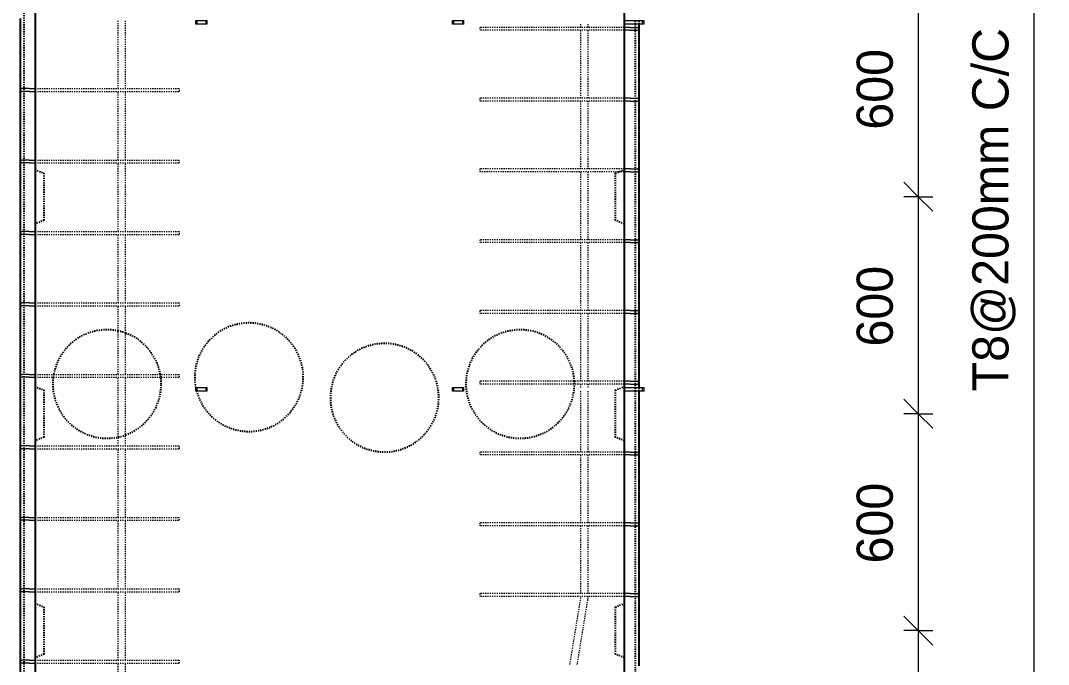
# Model space of a CAD drawing. Header units: millimetres. Extents: x -981 to 10210, y -2138 to 7756.
# Drawn here: x 2609 to 5452, y -116 to 1665 of the extents above; entities that cross this region are included whole.
import ezdxf

# ---------------------------------------------------------------- set-up
doc = ezdxf.new("R2010")
doc.units = ezdxf.units.MM
doc.linetypes.add('Dash', pattern=[6.36, 3.18, -3.18])
for name, color, linetype, lineweight in [('A-ANNO-DIMS', 211, 'Continuous', 9), ('A-ANNO-DIMS-40', 211, 'Continuous', 9), ('A-GENM', 13, 'Continuous', 18), ('A-WALL', 113, 'Continuous', 25), ('A-WALL-HDLN', 110, 'Dash', 25), ('S-RBAR', 171, 'Continuous', 18)]:
    doc.layers.add(name, color=color, linetype=linetype, lineweight=lineweight)
doc.styles.add('Nirmala UI Semilight', font='NirmalaS.ttf', dxfattribs={"height": 100})
doc.dimstyles.new('Arrow_Filled_-_2_5_NI_UI', dxfattribs={"dimscale": 304.8, "dimtxt": 104.736395, "dimasz": 0.262467, "dimexe": 0.131234, "dimexo": 0.0625, "dimgap": 0.131234, "dimtad": 1, "dimdec": 4, "dimzin": 0, "dimdsep": 46, "dimtxsty": 'Nirmala UI Semilight', "dimblk1": 'OBLIQUE', "dimblk2": 'OBLIQUE', "dimsah": 1, "dimcen": 0.09, "dimazin": 0, "dimtfac": 1, "dimtdec": 4, "dimtix": 1, "dimtmove": 0, "dimatfit": 3, "dimfxl": 0.131234, "dimfxlon": 1, "dimtvp": 1, "dimtolj": 1, "dimtzin": 0, "dimarcsym": 2})

# ---------------------------------------------------------------- blocks, each defined once
blk = doc.blocks.new('RR spread anchor face based - RR-SA-2_5-150-1726819-Elevation Front')
at = {"layer": 'A-GENM'}
for p, q in [((3093.8, 3140), (3096.3, 3140)), ((3093.8, 3130), (3093.8, 3140)), ((3096.3, 3130), (3093.8, 3130)), ((3096.3, 3140), (3121.3, 3140)), ((3096.3, 3140), (3096.3, 3130)), ((3121.3, 3130), (3096.3, 3130)), ((3121.3, 3140), (3123.8, 3140)), ((3121.3, 3140), (3121.3, 3130)), ((3123.8, 3130), (3121.3, 3130)), ((3123.8, 3140), (3123.8, 3130))]:
    blk.add_line(p, q, dxfattribs=at)
blk = doc.blocks.new('RR spread anchor face based - RR-SA-3_0-200-1726827-Elevation Front')
at = {"layer": 'A-GENM'}
for p, q in [((4278.8, 3140), (4328.8, 3140)), ((4328.8, 3130), (4278.8, 3130)), ((4328.8, 3140), (4333.8, 3140)), ((4328.8, 3130), (4328.8, 3140)), ((4333.8, 3130), (4328.8, 3130)), ((4333.8, 3130), (4333.8, 3140))]:
    blk.add_line(p, q, dxfattribs=at)
blk = doc.blocks.new('DIMBLOCK31-Elevation Front')
at = {"layer": 'A-ANNO-DIMS-40'}
for p, q in [((5411.8, 3600), (5371.8, 3640)), ((5411.8, 3600), (5371.8, 3600)), ((5411.8, 3600), (5411.8, -1295)), ((5411.8, 3600), (5451.8, 3560)), ((5411.8, 3600), (5451.8, 3600)), ((5411.8, -1295), (5371.8, -1255)), ((5411.8, -1295), (5371.8, -1295)), ((5411.8, -1295), (5451.8, -1335)), ((5411.8, -1295), (5451.8, -1295))]:
    blk.add_line(p, q, dxfattribs=at)
at = {"layer": 'A-ANNO-DIMS-40', "color": 0, "insert": (5241.3, 639.3), "char_height": 100, "width": 1231.7, "attachment_point": 1, "rotation": 90, "line_spacing_factor": 1.142579, "style": 'Nirmala UI Semilight'}
blk.add_mtext('T8@200mm C/C', dxfattribs=at)
blk = doc.blocks.new('_Oblique')
at = {"color": 0, "linetype": 'ByBlock', "lineweight": -2}
blk.add_line((-0.5, -0.5), (0.5, 0.5), dxfattribs=at)
blk = doc.blocks.new('DIMBLOCK37-Elevation Front')
at = {"layer": 'A-ANNO-DIMS-40'}
for p, q in [((5091.8, 1777.5), (5051.8, 1817.5)), ((5091.8, 1777.5), (5051.8, 1777.5)), ((5091.8, 1777.5), (5091.8, 1177.5)), ((5091.8, 1777.5), (5131.8, 1737.5)), ((5091.8, 1777.5), (5131.8, 1777.5)), ((5091.8, 1177.5), (5051.8, 1217.5)), ((5091.8, 1177.5), (5051.8, 1177.5)), ((5091.8, 1177.5), (5131.8, 1137.5)), ((5091.8, 1177.5), (5131.8, 1177.5))]:
    blk.add_line(p, q, dxfattribs=at)
at = {"layer": 'A-ANNO-DIMS-40', "color": 0, "insert": (4921.3, 1363.2), "char_height": 100, "width": 274.219, "attachment_point": 1, "rotation": 90, "line_spacing_factor": 1.142579, "style": 'Nirmala UI Semilight'}
blk.add_mtext('600', dxfattribs=at)
blk = doc.blocks.new('DIMBLOCK38-Elevation Front')
at = {"layer": 'A-ANNO-DIMS-40'}
for p, q in [((5091.8, 1177.5), (5051.8, 1217.5)), ((5091.8, 1177.5), (5051.8, 1177.5)), ((5091.8, 1177.5), (5091.8, 577.5)), ((5091.8, 1177.5), (5131.8, 1137.5)), ((5091.8, 1177.5), (5131.8, 1177.5)), ((5091.8, 577.5), (5051.8, 617.5)), ((5091.8, 577.5), (5051.8, 577.5)), ((5091.8, 577.5), (5131.8, 537.5)), ((5091.8, 577.5), (5131.8, 577.5))]:
    blk.add_line(p, q, dxfattribs=at)
at = {"layer": 'A-ANNO-DIMS-40', "color": 0, "insert": (4921.3, 763.2), "char_height": 100, "width": 274.219, "attachment_point": 1, "rotation": 90, "line_spacing_factor": 1.142579, "style": 'Nirmala UI Semilight'}
blk.add_mtext('600', dxfattribs=at)
blk = doc.blocks.new('DIMBLOCK39-Elevation Front')
at = {"layer": 'A-ANNO-DIMS-40'}
for p, q in [((5091.8, 577.5), (5051.8, 617.5)), ((5091.8, 577.5), (5051.8, 577.5)), ((5091.8, 577.5), (5091.8, -22.5)), ((5091.8, 577.5), (5131.8, 537.5)), ((5091.8, 577.5), (5131.8, 577.5)), ((5091.8, -22.5), (5051.8, 17.5)), ((5091.8, -22.5), (5051.8, -22.5)), ((5091.8, -22.5), (5131.8, -62.5)), ((5091.8, -22.5), (5131.8, -22.5))]:
    blk.add_line(p, q, dxfattribs=at)
at = {"layer": 'A-ANNO-DIMS-40', "color": 0, "insert": (4921.3, 163.2), "char_height": 100, "width": 274.219, "attachment_point": 1, "rotation": 90, "line_spacing_factor": 1.142579, "style": 'Nirmala UI Semilight'}
blk.add_mtext('600', dxfattribs=at)
blk = doc.blocks.new('DIMBLOCK40-Elevation Front')
at = {"layer": 'A-ANNO-DIMS-40'}
for p, q in [((5091.8, -22.5), (5051.8, 17.5)), ((5091.8, -22.5), (5051.8, -22.5)), ((5091.8, -22.5), (5091.8, -622.5)), ((5091.8, -22.5), (5131.8, -62.5)), ((5091.8, -22.5), (5131.8, -22.5)), ((5091.8, -622.5), (5051.8, -582.5)), ((5091.8, -622.5), (5051.8, -622.5)), ((5091.8, -622.5), (5131.8, -662.5)), ((5091.8, -622.5), (5131.8, -622.5))]:
    blk.add_line(p, q, dxfattribs=at)
at = {"layer": 'A-ANNO-DIMS-40', "color": 0, "insert": (4921.3, -436.8), "char_height": 100, "width": 274.219, "attachment_point": 1, "rotation": 90, "line_spacing_factor": 1.142579, "style": 'Nirmala UI Semilight'}
blk.add_mtext('600', dxfattribs=at)

msp = doc.modelspace()

# ---------------------------------------------------------------- linework, layer by layer
at = {"layer": 'A-WALL'}
for p, q in [((4278.8071, -1395), (4278.8071, 3700)), ((2648.8071, 3560), (2648.8071, -1395)), ((2608.8071, 1473.29674), (2608.8071, 1670.24493)), ((4318.8071, 1655), (4318.8071, 1642.38007)), ((4318.8071, 1641.61993), (4318.8071, 1446.58007)), ((2608.8071, 1275.58841), (2608.8071, 1472.53659)), ((4318.8071, 1445.81993), (4318.8071, 1250.78007)), ((2608.8071, 1077.88007), (2608.8071, 1274.82826)), ((4318.8071, 1250.01993), (4318.8071, 1054.98007)), ((2608.8071, 880.17174), (2608.8071, 1077.11993)), ((4318.8071, 1054.21993), (4318.8071, 859.18007)), ((2608.8071, 682.46341), (2608.8071, 879.41159)), ((4318.8071, 858.41993), (4318.8071, 663.38007)), ((2608.8071, 484.75507), (2608.8071, 681.70326)), ((4318.8071, 662.61993), (4318.8071, 649.9)), ((4318.8071, 639.9), (4318.8071, 467.58007)), ((2608.8071, 287.04674), (2608.8071, 483.99493)), ((4318.8071, 466.81993), (4318.8071, 271.78007)), ((2608.8071, 89.33841), (2608.8071, 286.28659)), ((4318.8071, 271.01993), (4318.8071, 75.98007)), ((2608.8071, -108.36993), (2608.8071, 88.57826)), ((4318.8071, 75.21993), (4318.8071, -119.81993)), ((2608.8071, -306.07826), (2608.8071, -109.13007))]:
    msp.add_line(p, q, dxfattribs=at)
at = {"layer": 'A-WALL-HDLN'}
for p, q in [((2618.80968, -1395), (2618.80968, 3560)), ((4308.80452, 1664.95039), (4308.80452, 1655.04961)), ((4308.80452, 1654.95039), (4308.80452, 649.94961)), ((4318.8071, 1664.95039), (4318.8071, 1655.04961)), ((2648.8071, 1252.5), (2673.8071, 1242.5)), ((4253.8071, 1242.5), (4278.75749, 1252.48016)), ((2673.8071, 1112.5), (2673.8071, 1242.5)), ((4253.8071, 1242.5), (4253.8071, 1112.5)), ((2673.8071, 1112.5), (2648.8071, 1102.5)), ((4278.75749, 1102.51984), (4253.8071, 1112.5)), ((2648.8071, 652.5), (2673.8071, 642.5)), ((2673.8071, 512.5), (2673.8071, 642.5)), ((4253.8071, 642.5), (4278.75749, 652.48016)), ((4253.8071, 642.5), (4253.8071, 512.5)), ((4308.80452, 649.85039), (4308.80452, 639.94961)), ((4308.80452, 639.85039), (4308.80452, -825.05039)), ((4318.8071, 649.85039), (4318.8071, 639.94961)), ((2673.8071, 512.5), (2648.8071, 502.5)), ((4278.75749, 502.51984), (4253.8071, 512.5)), ((2648.8071, 52.5), (2673.8071, 42.5)), ((2673.8071, -87.5), (2673.8071, 42.5)), ((4253.8071, 42.5), (4278.75749, 52.48016)), ((4253.8071, 42.5), (4253.8071, -87.5)), ((2673.8071, -87.5), (2648.8071, -97.5)), ((4278.75749, -97.48016), (4253.8071, -87.5))]:
    msp.add_line(p, q, dxfattribs=at)
for centre, start, end in [((3240.64616, 678.44679), 0, 180), ((2847.92857, 659.54803), 78.0898834, 169.72837832), ((2847.92857, 659.54803), 70.02332458, 78.05154822), ((2847.92857, 659.54803), 10.27162168, 69.98218586), ((3990.64616, 659.54803), 2.89838787, 180), ((3615.64616, 621.75052), 0, 180), ((2847.92857, 659.54803), 169.76671351, 172.81934097), ((2847.92857, 659.54803), 7.18065903, 10.23328649), ((2847.92857, 659.54803), 172.85767615, 180), ((2847.92857, 659.54803), 180, 281.9101166), ((2847.92857, 659.54803), 290.01781414, 0), ((2847.92857, 659.54803), 0, 7.14232385), ((3240.64616, 678.44679), 180, 0), ((3990.64616, 659.54803), 180, 359.76909004), ((3990.64616, 659.54803), 0, 2.86005269), ((3990.64616, 659.54803), 359.80742522, 0), ((3615.64616, 621.75052), 180, 0), ((2847.92857, 659.54803), 281.94845178, 289.97667542)]:
    msp.add_arc(centre, 150, start, end, dxfattribs=at)
at = {"layer": 'S-RBAR', "linetype": 'Dash'}
for p, q in [((2878.80383, 1476.91667), (2878.80383, 1666.625)), ((2898.80383, 1476.91667), (2898.80383, 1666.625)), ((4158.8071, 1646), (4158.8071, 1655)), ((4178.8071, 1646), (4178.8071, 1655)), ((4278.75749, 1646), (3878.8071, 1646)), ((3878.8071, 1646), (3878.8071, 1638)), ((4278.75749, 1638), (3878.8071, 1638)), ((4158.8071, 1450.2), (4158.8071, 1638)), ((4178.8071, 1450.2), (4178.8071, 1638)), ((2648.85671, 1476.91667), (3048.8071, 1476.91667)), ((2648.85671, 1468.91667), (3048.8071, 1468.91667)), ((2878.80383, 1279.20833), (2878.80383, 1468.91667)), ((2898.80383, 1279.20833), (2898.80383, 1468.91667)), ((3048.8071, 1468.91667), (3048.8071, 1476.91667)), ((4278.75749, 1450.2), (3878.8071, 1450.2)), ((3878.8071, 1450.2), (3878.8071, 1442.2)), ((4278.75749, 1442.2), (3878.8071, 1442.2)), ((4158.8071, 1254.4), (4158.8071, 1442.2)), ((4178.8071, 1254.4), (4178.8071, 1442.2)), ((2648.85671, 1279.20833), (3048.8071, 1279.20833)), ((2648.85671, 1271.20833), (3048.8071, 1271.20833)), ((2878.80383, 1081.5), (2878.80383, 1271.20833)), ((2898.80383, 1081.5), (2898.80383, 1271.20833)), ((3048.8071, 1271.20833), (3048.8071, 1279.20833)), ((4278.75749, 1254.4), (3878.8071, 1254.4)), ((3878.8071, 1254.4), (3878.8071, 1246.4)), ((4263.43188, 1246.4), (3878.8071, 1246.4)), ((4158.8071, 1058.6), (4158.8071, 1246.4)), ((4178.8071, 1058.6), (4178.8071, 1246.4)), ((4278.75749, 1246.4), (4263.68232, 1246.4)), ((2648.85671, 1081.5), (3048.8071, 1081.5)), ((3048.8071, 1073.5), (3048.8071, 1081.5)), ((2648.85671, 1073.5), (3048.8071, 1073.5)), ((2878.80383, 883.79167), (2878.80383, 1073.5)), ((2898.80383, 883.79167), (2898.80383, 1073.5)), ((4278.75749, 1058.6), (3878.8071, 1058.6)), ((3878.8071, 1058.6), (3878.8071, 1050.6)), ((4278.75749, 1050.6), (3878.8071, 1050.6)), ((4158.8071, 862.8), (4158.8071, 1050.6)), ((4178.8071, 862.8), (4178.8071, 1050.6)), ((2648.85671, 883.79167), (3048.8071, 883.79167)), ((3048.8071, 875.79167), (3048.8071, 883.79167)), ((2648.85671, 875.79167), (3048.8071, 875.79167)), ((2878.80383, 686.08333), (2878.80383, 875.79167)), ((2898.80383, 686.08333), (2898.80383, 875.79167)), ((4278.75749, 862.8), (3878.8071, 862.8)), ((3878.8071, 862.8), (3878.8071, 854.8)), ((4278.75749, 854.8), (3878.8071, 854.8)), ((4158.8071, 667), (4158.8071, 854.8)), ((4178.8071, 667), (4178.8071, 854.8)), ((2648.85671, 686.08333), (3048.8071, 686.08333)), ((3048.8071, 678.08333), (3048.8071, 686.08333)), ((2648.85671, 678.08333), (3048.8071, 678.08333)), ((2878.80383, 488.375), (2878.80383, 678.08333)), ((2898.80383, 488.375), (2898.80383, 678.08333)), ((4278.75749, 667), (3878.8071, 667)), ((3878.8071, 667), (3878.8071, 659)), ((4278.75749, 659), (3878.8071, 659)), ((4158.8071, 649.9), (4158.8071, 659)), ((4178.8071, 649.9), (4178.8071, 659)), ((4158.8071, 471.2), (4158.8071, 639.9)), ((4178.8071, 471.2), (4178.8071, 639.9)), ((2648.85671, 488.375), (3048.8071, 488.375)), ((3048.8071, 480.375), (3048.8071, 488.375)), ((2648.85671, 480.375), (3048.8071, 480.375)), ((2878.80383, 290.66667), (2878.80383, 480.375)), ((2898.80383, 290.66667), (2898.80383, 480.375)), ((4278.75749, 471.2), (3878.8071, 471.2)), ((3878.8071, 471.2), (3878.8071, 463.2)), ((4278.75749, 463.2), (3878.8071, 463.2)), ((4158.8071, 275.4), (4158.8071, 463.2)), ((4178.8071, 275.4), (4178.8071, 463.2)), ((2648.85671, 290.66667), (3048.8071, 290.66667)), ((3048.8071, 282.66667), (3048.8071, 290.66667)), ((2648.85671, 282.66667), (3048.8071, 282.66667)), ((2878.80383, 92.95833), (2878.80383, 282.66667)), ((2898.80383, 92.95833), (2898.80383, 282.66667)), ((4278.75749, 275.4), (3878.8071, 275.4)), ((3878.8071, 275.4), (3878.8071, 267.4)), ((4278.75749, 267.4), (3878.8071, 267.4)), ((4158.8071, 79.6), (4158.8071, 267.4)), ((4178.8071, 79.6), (4178.8071, 267.4)), ((2648.85671, 92.95833), (3048.8071, 92.95833)), ((3048.8071, 84.95833), (3048.8071, 92.95833)), ((2648.85671, 84.95833), (3048.8071, 84.95833)), ((2878.80383, -104.75), (2878.80383, 84.95833)), ((2898.80383, -104.75), (2898.80383, 84.95833)), ((4278.75749, 79.6), (3878.8071, 79.6)), ((3878.8071, 79.6), (3878.8071, 71.6)), ((4278.75749, 71.6), (3878.8071, 71.6)), ((4128.31965, -116.2), (4158.215, 66.26384)), ((4148.58632, -116.2), (4177.95184, 63.0301)), ((2648.85671, -104.75), (3048.8071, -104.75)), ((2648.85671, -112.75), (3048.8071, -112.75)), ((2878.80383, -302.45833), (2878.80383, -112.75)), ((2898.80383, -302.45833), (2898.80383, -112.75)), ((3048.8071, -112.75), (3048.8071, -104.75))]:
    msp.add_line(p, q, dxfattribs=at)
at = {"layer": 'S-RBAR'}
for p, q in [((4294.8071, 1646), (4278.8071, 1646)), ((4294.8071, 1638), (4278.8071, 1638)), ((4294.8071, 1646), (4314.8071, 1646)), ((4294.8071, 1638), (4314.8071, 1638)), ((2632.8071, 1476.91667), (2612.8071, 1476.91667)), ((2632.8071, 1468.91667), (2612.8071, 1468.91667)), ((2632.8071, 1476.91667), (2648.8071, 1476.91667)), ((2632.8071, 1468.91667), (2648.8071, 1468.91667)), ((4294.8071, 1450.2), (4278.8071, 1450.2)), ((4294.8071, 1450.2), (4314.8071, 1450.2)), ((4294.8071, 1442.2), (4278.8071, 1442.2)), ((4294.8071, 1442.2), (4314.8071, 1442.2)), ((2632.8071, 1279.20833), (2612.8071, 1279.20833)), ((2632.8071, 1271.20833), (2612.8071, 1271.20833)), ((2632.8071, 1279.20833), (2648.8071, 1279.20833)), ((2632.8071, 1271.20833), (2648.8071, 1271.20833)), ((4294.8071, 1254.4), (4278.8071, 1254.4)), ((4294.8071, 1254.4), (4314.8071, 1254.4)), ((4294.8071, 1246.4), (4278.8071, 1246.4)), ((4294.8071, 1246.4), (4314.8071, 1246.4)), ((2632.8071, 1081.5), (2612.8071, 1081.5)), ((2632.8071, 1081.5), (2648.8071, 1081.5)), ((2632.8071, 1073.5), (2612.8071, 1073.5)), ((2632.8071, 1073.5), (2648.8071, 1073.5)), ((4294.8071, 1058.6), (4278.8071, 1058.6)), ((4294.8071, 1058.6), (4314.8071, 1058.6)), ((4294.8071, 1050.6), (4278.8071, 1050.6)), ((4294.8071, 1050.6), (4314.8071, 1050.6)), ((2632.8071, 883.79167), (2612.8071, 883.79167)), ((2632.8071, 883.79167), (2648.8071, 883.79167)), ((2632.8071, 875.79167), (2612.8071, 875.79167)), ((2632.8071, 875.79167), (2648.8071, 875.79167)), ((4294.8071, 862.8), (4278.8071, 862.8)), ((4294.8071, 854.8), (4278.8071, 854.8)), ((4294.8071, 862.8), (4314.8071, 862.8)), ((4294.8071, 854.8), (4314.8071, 854.8)), ((2632.8071, 686.08333), (2612.8071, 686.08333)), ((2632.8071, 686.08333), (2648.8071, 686.08333)), ((2632.8071, 678.08333), (2612.8071, 678.08333)), ((2632.8071, 678.08333), (2648.8071, 678.08333)), ((4294.8071, 667), (4278.8071, 667)), ((4294.8071, 659), (4278.8071, 659)), ((4294.8071, 667), (4314.8071, 667)), ((4294.8071, 659), (4314.8071, 659)), ((2632.8071, 488.375), (2612.8071, 488.375)), ((2632.8071, 488.375), (2648.8071, 488.375)), ((2632.8071, 480.375), (2612.8071, 480.375)), ((2632.8071, 480.375), (2648.8071, 480.375)), ((4294.8071, 471.2), (4278.8071, 471.2)), ((4294.8071, 463.2), (4278.8071, 463.2)), ((4294.8071, 471.2), (4314.8071, 471.2)), ((4294.8071, 463.2), (4314.8071, 463.2)), ((2632.8071, 290.66667), (2612.8071, 290.66667)), ((2632.8071, 290.66667), (2648.8071, 290.66667)), ((2632.8071, 282.66667), (2612.8071, 282.66667)), ((2632.8071, 282.66667), (2648.8071, 282.66667)), ((4294.8071, 275.4), (4278.8071, 275.4)), ((4294.8071, 267.4), (4278.8071, 267.4)), ((4294.8071, 275.4), (4314.8071, 275.4)), ((4294.8071, 267.4), (4314.8071, 267.4)), ((2632.8071, 92.95833), (2612.8071, 92.95833)), ((2632.8071, 92.95833), (2648.8071, 92.95833)), ((2632.8071, 84.95833), (2612.8071, 84.95833)), ((2632.8071, 84.95833), (2648.8071, 84.95833)), ((4294.8071, 79.6), (4278.8071, 79.6)), ((4294.8071, 71.6), (4278.8071, 71.6)), ((4294.8071, 79.6), (4314.8071, 79.6)), ((4294.8071, 71.6), (4314.8071, 71.6)), ((2632.8071, -104.75), (2612.8071, -104.75)), ((2632.8071, -112.75), (2612.8071, -112.75)), ((2632.8071, -104.75), (2648.8071, -104.75)), ((2632.8071, -112.75), (2648.8071, -112.75))]:
    msp.add_line(p, q, dxfattribs=at)
for centre, start, end in [((4314.8071, 1642), 270, 90), ((2612.8071, 1472.91667), 90, 270), ((4314.8071, 1446.2), 270, 90), ((2612.8071, 1275.20833), 90, 270), ((4314.8071, 1250.4), 270, 90), ((2612.8071, 1077.5), 90, 270), ((4314.8071, 1054.6), 270, 90), ((2612.8071, 879.79167), 90, 270), ((4314.8071, 858.8), 270, 90), ((2612.8071, 682.08333), 90, 270), ((4314.8071, 663), 270, 90), ((2612.8071, 484.375), 90, 270), ((4314.8071, 467.2), 270, 90), ((2612.8071, 286.66667), 90, 270), ((4314.8071, 271.4), 270, 90), ((2612.8071, 88.95833), 90, 270), ((4314.8071, 75.6), 270, 90), ((2612.8071, -108.75), 90, 270)]:
    msp.add_arc(centre, 4, start, end, dxfattribs=at)
at = {"layer": 'S-RBAR', "linetype": 'Dash'}
for radius, end in [(45, 357.52752687), (65, 358.28828783)]:
    msp.add_arc((4113.8071, 73.53974), radius, 350.69518501, end, dxfattribs=at)

# ---------------------------------------------------------------- block references
at = {"layer": 'A-GENM'}
for name, p in [('RR spread anchor face based - RR-SA-2_5-150-1726819-Elevation Front', (0, -1475)), ('RR spread anchor face based - RR-SA-2_5-150-1726819-Elevation Front', (710, -1475)), ('RR spread anchor face based - RR-SA-3_0-200-1726827-Elevation Front', (0, -1475)), ('RR spread anchor face based - RR-SA-2_5-150-1726819-Elevation Front', (0, -2490.1)), ('RR spread anchor face based - RR-SA-2_5-150-1726819-Elevation Front', (710, -2490.1)), ('RR spread anchor face based - RR-SA-3_0-200-1726827-Elevation Front', (0, -2490.1))]:
    msp.add_blockref(name, p, dxfattribs=at)

# ---------------------------------------------------------------- dimensions: what is measured, and where the dimension line sits
at = {"layer": 'A-ANNO-DIMS'}
dim = msp.add_linear_dim(base=(5411.81869, -1295), p1=(5371.81869, 3600), p2=(5371.81869, -1295), angle=90, text='T8@200mm C/C', dimstyle='Arrow_Filled_-_2_5_NI_UI', override={"dimpost": '<>', "dimfxl": 4895}, dxfattribs=at)
dim.commit()
dim.dimension.update_dxf_attribs({"geometry": 'DIMBLOCK31-Elevation Front', "text_midpoint": (5312.6834, 1152.5)})
for base, p1, p2, picture, middle in [((5091.81869, 1177.5), (5051.81869, 1777.5), (5051.81869, 1177.5), 'DIMBLOCK37-Elevation Front', (5000.11018, 1477.5)), ((5091.81869, 577.5), (5051.81869, 1177.5), (5051.81869, 577.5), 'DIMBLOCK38-Elevation Front', (5000.11018, 877.5)), ((5091.81869, -22.5), (5051.81869, 577.5), (5051.81869, -22.5), 'DIMBLOCK39-Elevation Front', (5000.11018, 277.5)), ((5091.81869, -622.5), (5051.81869, -22.5), (5051.81869, -622.5), 'DIMBLOCK40-Elevation Front', (5000.11018, -322.5))]:
    dim = msp.add_linear_dim(base=base, p1=p1, p2=p2, angle=90, dimstyle='Arrow_Filled_-_2_5_NI_UI', override={"dimpost": '<>', "dimfxl": 600}, dxfattribs=at)
    dim.commit()
    dim.dimension.update_dxf_attribs({"geometry": picture, "text_midpoint": middle})

doc.saveas('drawing.dxf')
